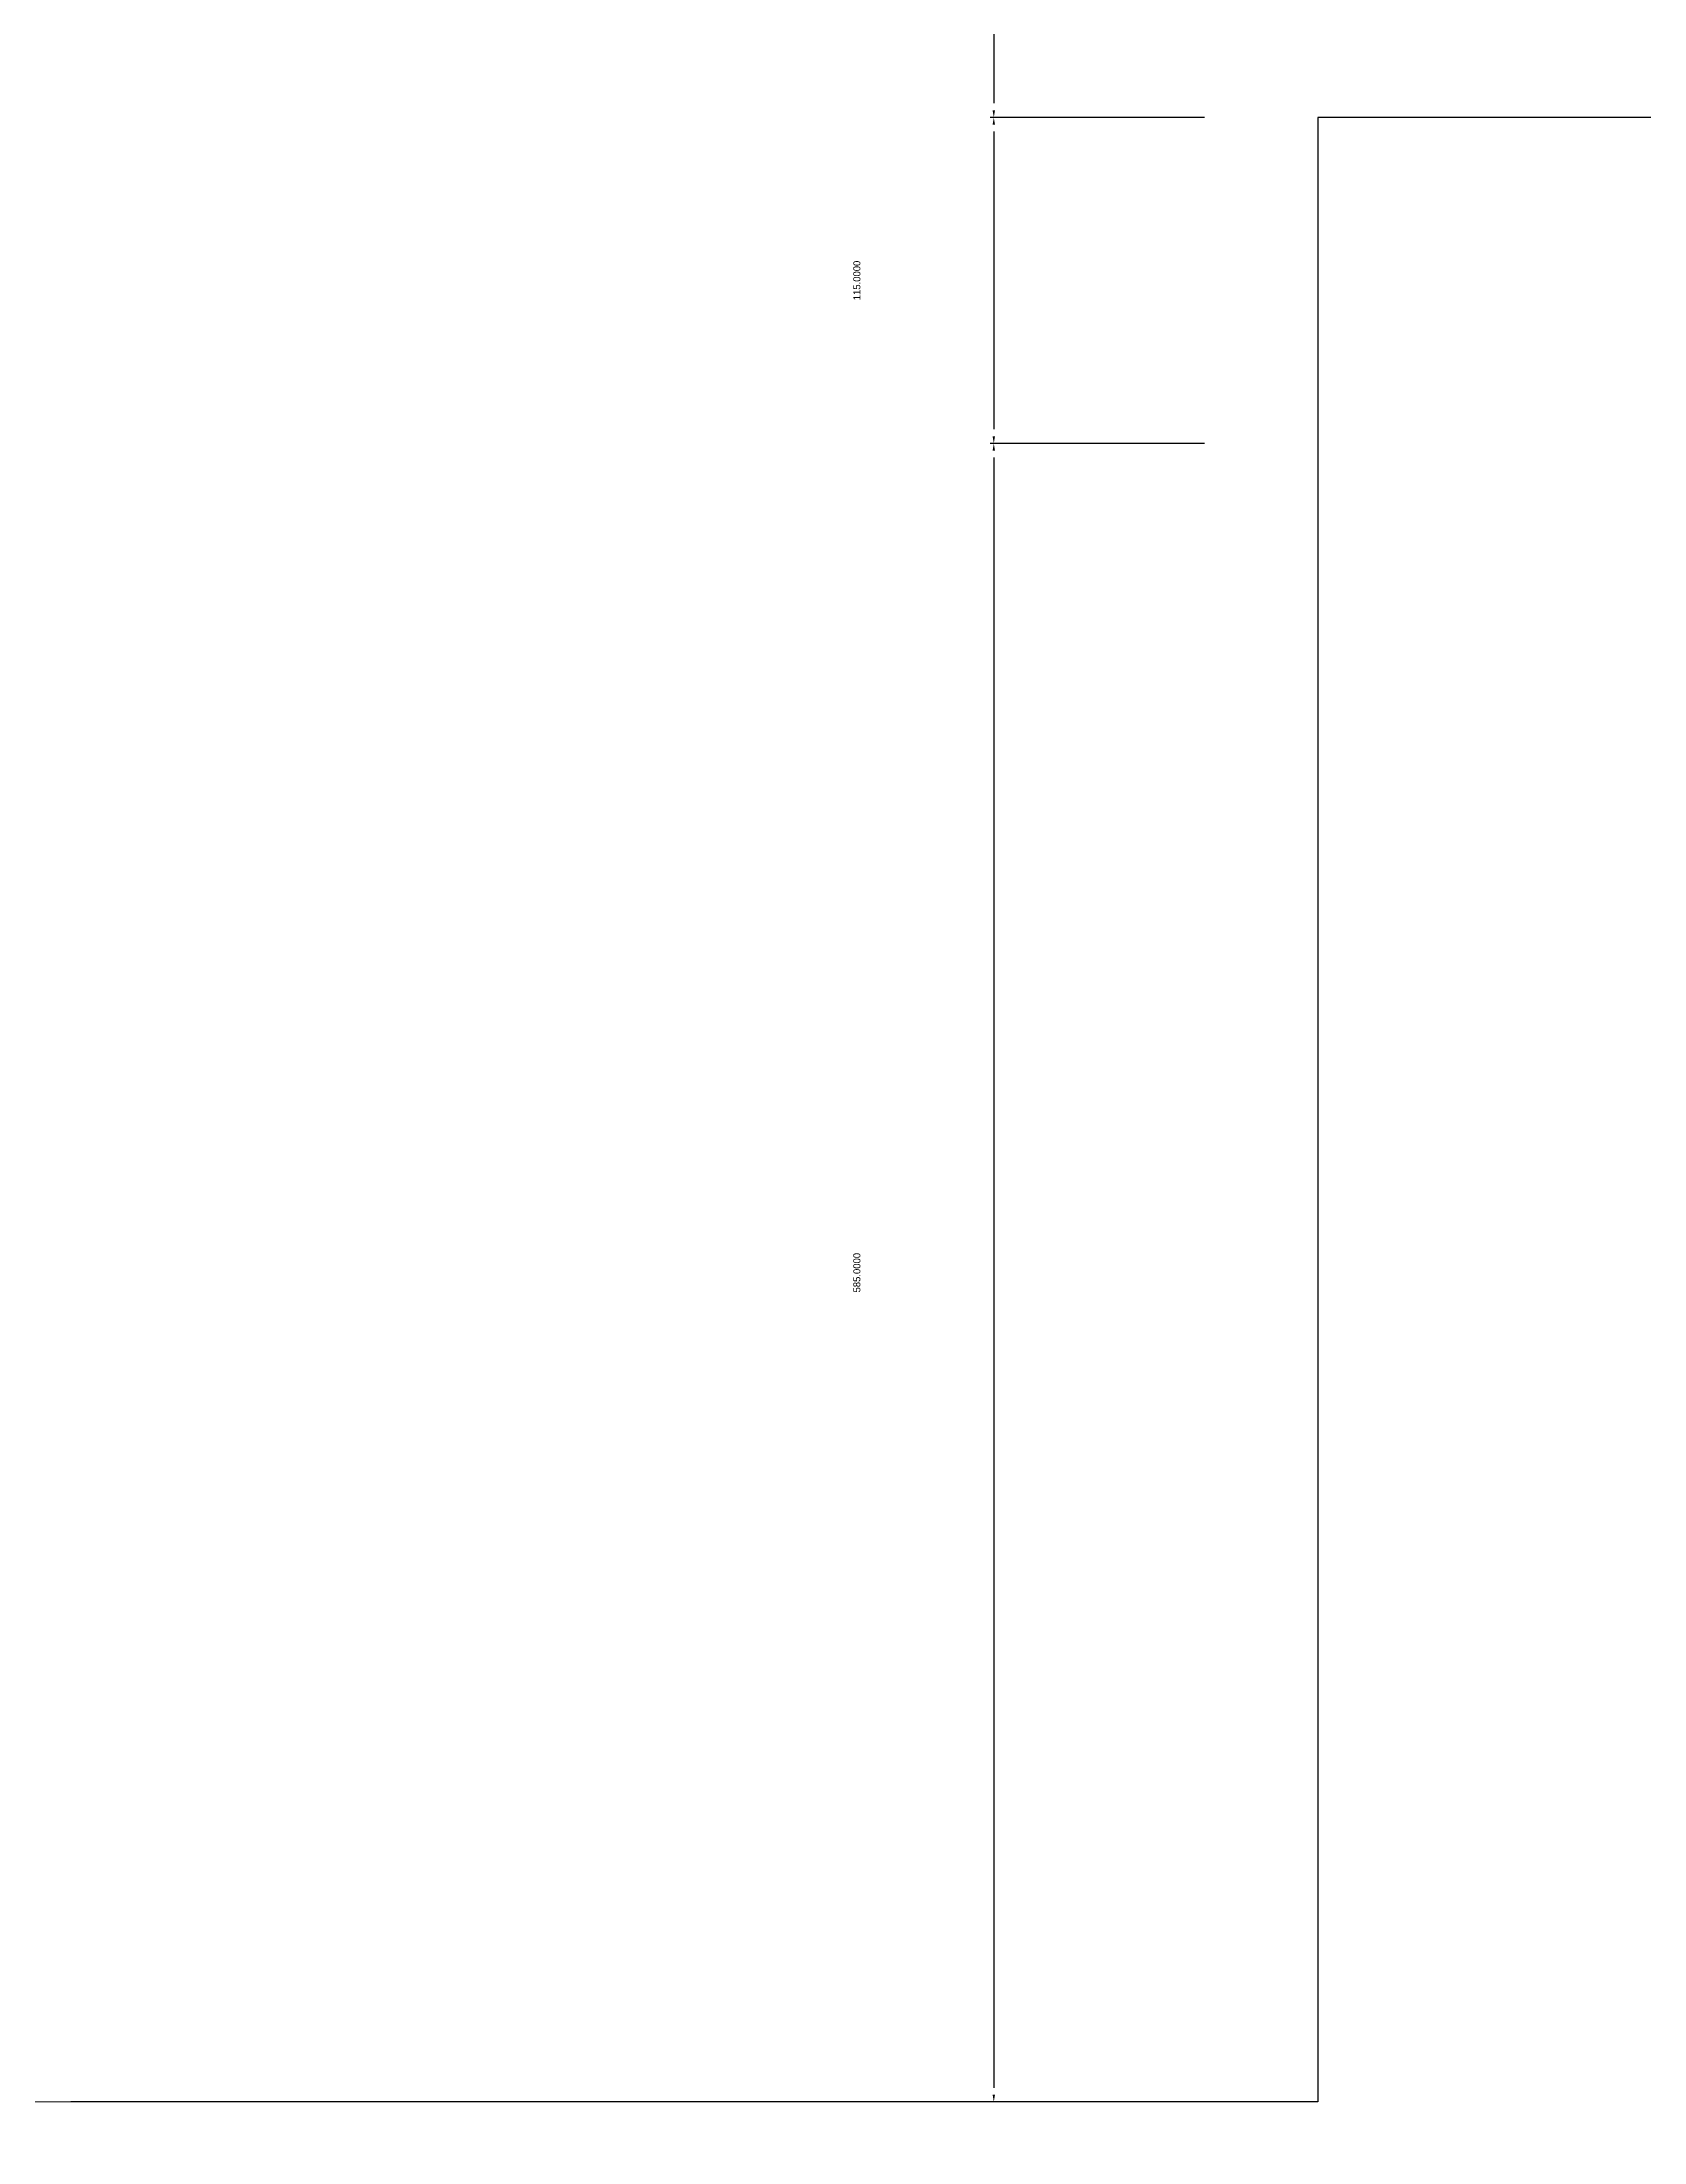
# Model space of a CAD drawing. Extents: x -47641 to 202, y -7675 to 12965.
# Drawn here: x -31370 to -30805, y 1724 to 2465 of the extents above; entities that cross this region are included whole.
import ezdxf

# ---------------------------------------------------------------- set-up
doc = ezdxf.new("R2010")
doc.units = 0
for name, color, linetype, lineweight in [('A-____-____-DIMS', 9, 'CONTINUOUS', 5), ('A-AREA-BNDY-OTLN', 9, 'CONTINUOUS', 5), ('A-WALL-____-PATT', 9, 'CONTINUOUS', 25), ('I-WALL-____-MCUT', 9, 'CONTINUOUS', 25)]:
    doc.layers.add(name, color=color, linetype=linetype, lineweight=lineweight)
doc.dimstyles.get("Standard").update_dxf_attribs({"dimtxt": 2.5, "dimasz": 2.5, "dimexe": 1.25, "dimexo": 0.625, "dimtad": 0, "dimtoh": 1, "dimdec": 4, "dimzin": 1, "dimdsep": 46, "dimtxsty": 'Standard', "dimcen": 0.09, "dimadec": 0, "dimazin": 0, "dimtfac": 1, "dimtdec": 4, "dimtofl": 0, "dimtmove": 0, "dimatfit": 3, "dimfxl": 1, "dimtolj": 1, "dimtzin": 0, "dimarcsym": 0})

# ---------------------------------------------------------------- blocks, each defined once
blk = doc.blocks.new('*D17')
at = {"layer": 'A-____-____-DIMS', "color": 0, "linetype": 'ByBlock', "lineweight": -2}
for p, q in [((-30959.87, 2323.21), (-31035.5, 2323.21)), ((-31034.25, 2318.21), (-31034.25, 1743.21)), ((-30959.87, 1738.21), (-31035.5, 1738.21))]:
    blk.add_line(p, q, dxfattribs=at)
for points in [[(-31034.25, 2323.21), (-31033.83, 2320.71), (-31034.66, 2320.71)], [(-31034.25, 1738.21), (-31034.66, 1740.71), (-31033.83, 1740.71)]]:
    blk.add_solid(points, dxfattribs=at)
at = {"layer": 'A-____-____-DIMS', "color": 0, "linetype": 'CONTINUOUS', "lineweight": -2, "insert": (-31082.54, 2030.71), "char_height": 2.5, "width": 13.6111, "attachment_point": 5, "rotation": 90}
blk.add_mtext('585.0000', dxfattribs=at)
blk = doc.blocks.new('*D18')
at = {"layer": 'A-____-____-DIMS', "color": 0, "linetype": 'ByBlock', "lineweight": -2}
for p, q in [((-30959.87, 2438.21), (-31035.5, 2438.21)), ((-31034.25, 2433.21), (-31034.25, 2328.21)), ((-30959.87, 2323.21), (-31035.5, 2323.21))]:
    blk.add_line(p, q, dxfattribs=at)
for points in [[(-31034.25, 2438.21), (-31033.83, 2435.71), (-31034.66, 2435.71)], [(-31034.25, 2323.21), (-31034.66, 2325.71), (-31033.83, 2325.71)]]:
    blk.add_solid(points, dxfattribs=at)
at = {"layer": 'A-____-____-DIMS', "color": 0, "linetype": 'CONTINUOUS', "lineweight": -2, "insert": (-31082.54, 2380.71), "char_height": 2.5, "width": 12.5, "attachment_point": 5, "rotation": 90}
blk.add_mtext('115.0000', dxfattribs=at)
blk = doc.blocks.new('*D19')
at = {"layer": 'A-____-____-DIMS', "color": 0, "linetype": 'ByBlock', "lineweight": -2}
for p, q in [((-30959.87, 6148.21), (-31035.5, 6148.21)), ((-31034.25, 6143.21), (-31034.25, 2443.21)), ((-30959.87, 2438.21), (-31035.5, 2438.21))]:
    blk.add_line(p, q, dxfattribs=at)
for points in [[(-31034.25, 6148.21), (-31033.83, 6145.71), (-31034.66, 6145.71)], [(-31034.25, 2438.21), (-31034.66, 2440.71), (-31033.83, 2440.71)]]:
    blk.add_solid(points, dxfattribs=at)
at = {"layer": 'A-____-____-DIMS', "color": 0, "linetype": 'CONTINUOUS', "lineweight": -2, "insert": (-31082.56, 4293.21), "char_height": 2.5, "width": 15, "attachment_point": 5, "rotation": 90}
blk.add_mtext('3710.0000', dxfattribs=at)

msp = doc.modelspace()

# ---------------------------------------------------------------- hatches: boundary and pattern name
at = {"layer": 'A-WALL-____-PATT', "lineweight": 5}
h = msp.add_hatch(dxfattribs=at)
h.set_pattern_fill('FP_3', color=256, style=0)
h.set_pattern_definition([])
h.paths.add_polyline_path([(-30919.90222, -476.79436), (-30804.90222, -476.79436), (-30804.90222, 523.20564), (-30919.90222, 523.20564), (-30919.90222, -242.61508)], flags=0)
h.paths.add_polyline_path([(-30804.90222, 1323.20564), (-30804.90222, 2438.20564), (-30919.90222, 2438.20564), (-30919.90222, 1323.20564)], flags=0)
h = msp.add_hatch(dxfattribs=at)
h.set_pattern_fill('FP_3', color=256, style=0)
h.set_pattern_definition([])
h.paths.add_polyline_path([(-30919.90222, 1623.20564), (-30919.90222, 1738.20564), (-31534.90222, 1738.20564), (-31534.90222, 1623.20564)], flags=0)
h.paths.add_polyline_path([(-32434.90222, 1623.20564), (-32434.90222, 1738.20564), (-32784.90222, 1738.20564), (-32784.90222, 1623.20564)], flags=0)
h.paths.add_polyline_path([(-34084.90222, 1623.20564), (-34084.90222, 1738.20564), (-34194.90222, 1738.20564), (-34194.90222, 1623.20564)], flags=0)

# ---------------------------------------------------------------- linework, layer by layer
at = {"layer": 'A-AREA-BNDY-OTLN'}
msp.add_lwpolyline([(-28859.90222, 2438.20564), (-28859.90222, 6148.20564), (-29784.90222, 6148.20564), (-29809.90222, 6148.20564), (-29809.90222, 6443.20564), (-29922.67182, 6443.20564), (-32299.90222, 6443.20564), (-32309.90222, 6443.20564), (-32309.90222, 6148.20564), (-32534.90222, 6148.20564), (-32534.90222, 1738.20564), (-30919.90222, 1738.20564), (-30919.90222, 2438.20564), (-28909.90222, 2438.20564)], close=True, dxfattribs=at)
at = {"layer": 'I-WALL-____-MCUT'}
for p, q in [((-28859.90222, 2438.20564), (-30919.90222, 2438.20564)), ((-30919.90222, 2438.20564), (-30919.90222, 1738.20564)), ((-30919.90222, 1738.20564), (-31359.85262, 1738.20564))]:
    msp.add_line(p, q, dxfattribs=at)

# ---------------------------------------------------------------- dimensions: what is measured, and where the dimension line sits
at = {"layer": 'A-____-____-DIMS', "lineweight": 9}
for base, p1, p2, picture, middle in [((-31034.24552, 2438.20564), (-30959.24552, 6148.20564), (-30959.24552, 2438.20564), '*D19', (-31082.56408, 4293.20564)), ((-31034.24552, 2323.20564), (-30959.24552, 2438.20564), (-30959.24552, 2323.20564), '*D18', (-31082.5385, 2380.70564)), ((-31034.24552, 1738.20564), (-30959.24552, 2323.20564), (-30959.24552, 1738.20564), '*D17', (-31082.5385, 2030.70564))]:
    dim = msp.add_linear_dim(base=base, p1=p1, p2=p2, angle=90, dimstyle='Standard', dxfattribs=at)
    dim.commit()
    dim.dimension.update_dxf_attribs({"geometry": picture, "text_midpoint": middle})

doc.saveas('drawing.dxf')
